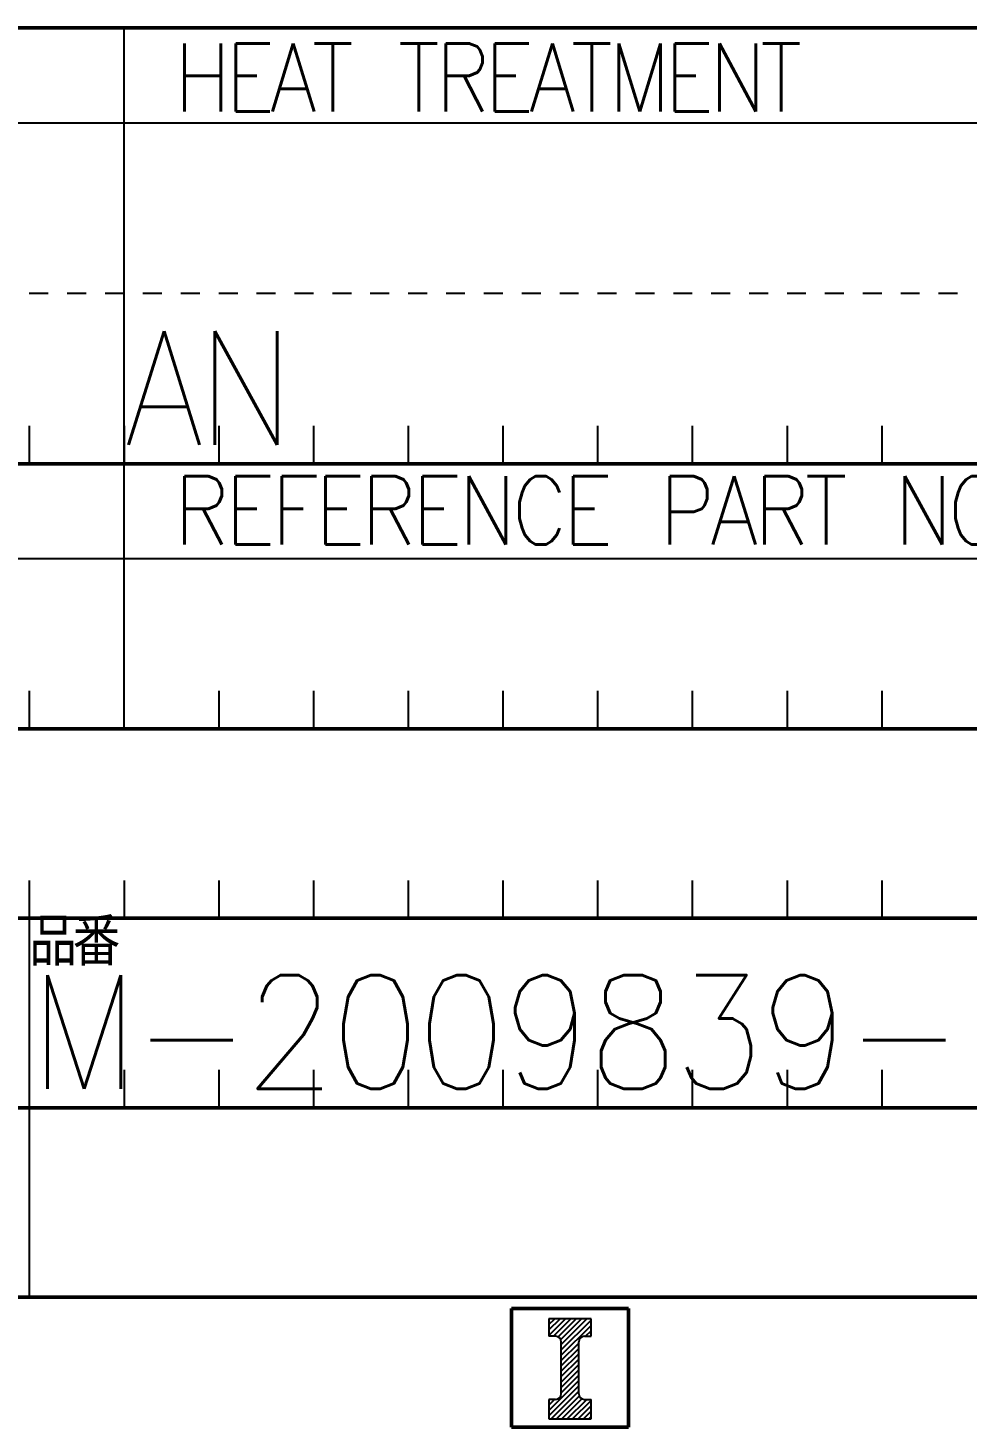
# Model space of a CAD drawing. Header units: millimetres. Extents: x -1556 to 1738, y -901 to 1368.
# Drawn here: x 1347.7 to 1546, y -891.4 to -596 of the extents above; entities that cross this region are included whole.
import ezdxf

# ---------------------------------------------------------------- set-up
doc = ezdxf.new("R2010")
doc.units = ezdxf.units.MM
doc.header["$LTSCALE"] = 1.453415
doc.layers.add('NoLayerName_002', color=7, linetype='Continuous')
doc.layers.add('※200以降使用不可', color=7, linetype='Continuous')
doc.styles.get("Standard").update_dxf_attribs({"font": 'txt', "bigfont": 'extfont2'})

# ---------------------------------------------------------------- blocks, each defined once
blk = doc.blocks.new('JZB_0001')
at = {"layer": '※200以降使用不可', "linetype": 'Continuous', "lineweight": 25}
h = blk.add_hatch(dxfattribs=at)
h.set_pattern_fill('ANSI31', scale=0.063)
edge = h.paths.add_edge_path()
edge.add_line((755.653, 8.148), (755.653, 7.223))
edge.add_line((755.653, 7.223), (755.304, 7.223))
edge.add_arc((755.304, 6.923), 0.3, 90, 180)
edge.add_line((755.004, 6.923), (755.004, 4.192))
edge.add_arc((755.304, 4.192), 0.3, 180, 270)
edge.add_line((755.304, 3.892), (755.653, 3.892))
edge.add_line((755.653, 3.892), (755.653, 2.867))
edge.add_line((755.653, 2.867), (753.43, 2.867))
edge.add_line((753.43, 2.867), (753.43, 3.892))
edge.add_line((753.43, 3.892), (753.779, 3.892))
edge.add_arc((753.779, 4.192), 0.3, 270, 360)
edge.add_line((754.079, 4.192), (754.079, 6.923))
edge.add_arc((753.779, 6.923), 0.3, 0, 90)
edge.add_line((753.779, 7.223), (753.43, 7.223))
edge.add_line((753.43, 7.223), (753.43, 8.148))
edge.add_line((753.43, 8.148), (755.653, 8.148))
at = {"layer": '※200以降使用不可', "color": 30, "linetype": 'Continuous', "lineweight": 50}
for p, q in [((646, 76.288), (821, 76.288)), ((646, 53.288), (821, 53.288)), ((646, 39.288), (821, 39.288)), ((646, 29.288), (821, 29.288)), ((720.999, 19.288), (820.999, 19.288)), ((25, 9.288), (821, 9.288))]:
    blk.add_line(p, q, dxfattribs=at)
at = {"layer": '※200以降使用不可', "color": 30, "linetype": 'Continuous', "lineweight": 25}
for p, q in [((730.999, 39.288), (730.999, 76.288)), ((646, 71.288), (821, 71.288)), ((725.999, 62.288), (726.999, 62.288)), ((727.999, 62.288), (728.999, 62.288)), ((729.999, 62.288), (730.999, 62.288)), ((731.999, 62.288), (732.999, 62.288)), ((733.999, 62.288), (734.999, 62.288)), ((735.999, 62.288), (736.999, 62.288)), ((737.999, 62.288), (738.999, 62.288)), ((739.999, 62.288), (740.999, 62.288)), ((741.999, 62.288), (742.999, 62.288)), ((743.999, 62.288), (744.999, 62.288)), ((745.999, 62.288), (746.999, 62.288)), ((747.999, 62.288), (748.999, 62.288)), ((749.999, 62.288), (750.999, 62.288)), ((751.999, 62.288), (752.999, 62.288)), ((753.999, 62.288), (754.999, 62.288)), ((755.999, 62.288), (756.999, 62.288)), ((757.999, 62.288), (758.999, 62.288)), ((759.999, 62.288), (760.999, 62.288)), ((761.999, 62.288), (762.999, 62.288)), ((763.999, 62.288), (764.999, 62.288)), ((765.999, 62.288), (766.999, 62.288)), ((767.999, 62.288), (768.999, 62.288)), ((769.999, 62.288), (770.999, 62.288)), ((771.999, 62.288), (772.999, 62.288)), ((773.999, 62.288), (774.999, 62.288)), ((725.999, 55.288), (725.999, 53.288)), ((730.999, 55.288), (730.999, 53.288)), ((735.999, 55.288), (735.999, 53.288)), ((740.999, 55.288), (740.999, 53.288)), ((745.999, 55.288), (745.999, 53.288)), ((750.999, 55.288), (750.999, 53.288)), ((755.999, 55.288), (755.999, 53.288)), ((760.999, 55.288), (760.999, 53.288)), ((765.999, 55.288), (765.999, 53.288)), ((770.999, 55.288), (770.999, 53.288)), ((646, 48.288), (821, 48.288)), ((725.999, 41.288), (725.999, 39.288)), ((735.999, 41.288), (735.999, 39.288)), ((740.999, 41.288), (740.999, 39.288)), ((745.999, 41.288), (745.999, 39.288)), ((750.999, 41.288), (750.999, 39.288)), ((755.999, 41.288), (755.999, 39.288)), ((760.999, 41.288), (760.999, 39.288)), ((765.999, 41.288), (765.999, 39.288)), ((770.999, 41.288), (770.999, 39.288)), ((725.999, 31.288), (725.999, 29.288)), ((730.999, 31.288), (730.999, 29.288)), ((735.999, 31.288), (735.999, 29.288)), ((740.999, 31.288), (740.999, 29.288)), ((745.999, 31.288), (745.999, 29.288)), ((750.999, 31.288), (750.999, 29.288)), ((755.999, 31.288), (755.999, 29.288)), ((760.999, 31.288), (760.999, 29.288)), ((765.999, 31.288), (765.999, 29.288)), ((770.999, 31.288), (770.999, 29.288)), ((725.999, 29.288), (725.999, 9.288)), ((730.999, 21.288), (730.999, 19.288)), ((735.999, 21.288), (735.999, 19.288)), ((740.999, 21.288), (740.999, 19.288)), ((745.999, 21.288), (745.999, 19.288)), ((750.999, 21.288), (750.999, 19.288)), ((755.999, 21.288), (755.999, 19.288)), ((760.999, 21.288), (760.999, 19.288)), ((765.999, 21.288), (765.999, 19.288)), ((770.999, 21.288), (770.999, 19.288))]:
    blk.add_line(p, q, dxfattribs=at)
at = {"layer": '※200以降使用不可', "color": 7, "linetype": 'Continuous', "lineweight": 50}
for p, q in [((751.46, 8.682), (757.623, 8.682)), ((751.46, 8.682), (751.46, 2.433)), ((757.623, 8.682), (757.623, 2.433)), ((751.46, 2.433), (757.623, 2.433))]:
    blk.add_line(p, q, dxfattribs=at)
at = {"layer": '※200以降使用不可', "color": 7, "linetype": 'Continuous', "lineweight": 25}
for p, q in [((755.653, 8.148), (753.43, 8.148)), ((753.43, 8.148), (753.43, 7.223)), ((755.653, 7.223), (755.653, 8.148)), ((753.779, 7.223), (753.43, 7.223)), ((754.079, 4.192), (754.079, 6.923)), ((755.004, 4.192), (755.004, 6.923)), ((755.304, 7.223), (755.653, 7.223)), ((753.779, 3.892), (753.43, 3.892)), ((753.43, 3.892), (753.43, 2.867)), ((755.304, 3.892), (755.653, 3.892)), ((755.653, 2.867), (755.653, 3.892)), ((753.43, 2.867), (755.653, 2.867))]:
    blk.add_line(p, q, dxfattribs=at)
for centre, start, end in [((753.779, 6.923), 0, 90), ((755.304, 6.923), 90, 180), ((753.779, 4.192), 270, 0), ((755.304, 4.192), 180, 270)]:
    blk.add_arc(centre, 0.3, start, end, dxfattribs=at)
at = {"layer": '※200以降使用不可', "color": 30, "lineweight": 25, "char_height": 3.6, "attachment_point": 7, "line_spacing_factor": 0.6}
for s, insert, width in [('\\A1;\\W0.894427;\\T0.894427;HEAT TREATMENT', (733.634, 71.876), 42.84), ('\\A1;\\W0.911465;\\T0.911465;REFERENCE PART NO.', (733.634, 49.025), 55.08)]:
    blk.add_mtext(s, dxfattribs=dict(at, insert=insert, width=width))
at = {"layer": '※200以降使用不可', "color": 7, "lineweight": 25, "insert": (726, 29.288), "char_height": 2.5, "width": 5.81955, "attachment_point": 1, "line_spacing_factor": 0.6}
blk.add_mtext('\\A1;\\W0.912871;\\T0.912871;品番', dxfattribs=at)

msp = doc.modelspace()

# ---------------------------------------------------------------- block references
at = {"layer": '※200以降使用不可', "xscale": 4, "yscale": 4, "zscale": 4}
msp.add_blockref('JZB_0001', (-1556, -901.1524), dxfattribs=at)

# ---------------------------------------------------------------- texts
at = {"layer": 'NoLayerName_002', "color": 7, "lineweight": 50, "char_height": 24, "attachment_point": 4, "line_spacing_factor": 0.6}
for s, insert, width in [('\\A1;\\W0.912872;\\T0.912872;AN', (1367.998, -672), 42.500085), ('\\A1;\\W0.938727;\\T0.938727;M-2009839-120', (1347.9992, -808.0001), 273.394728)]:
    msp.add_mtext(s, dxfattribs=dict(at, insert=insert, width=width))

doc.saveas('drawing.dxf')
